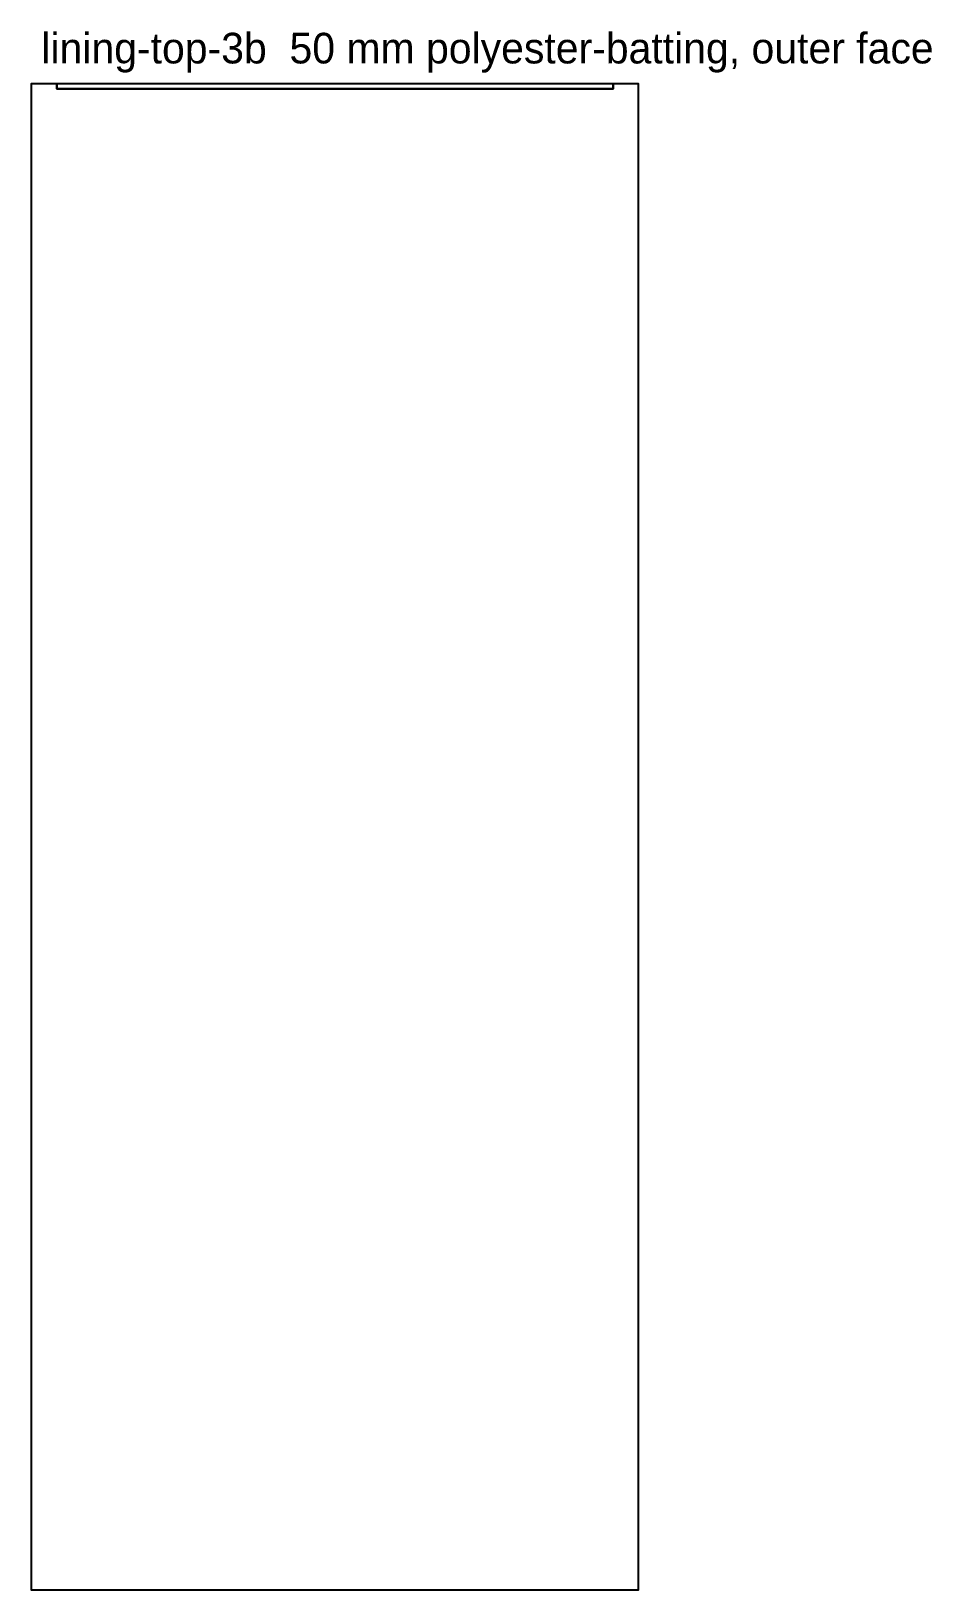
# Model space of a CAD drawing. Header units: millimetres. Extents: x 0 to 176, y 0 to 305.
import ezdxf

# ---------------------------------------------------------------- set-up
doc = ezdxf.new("R2010")
doc.units = ezdxf.units.MM
for name, color, linetype in [('CUT_OUTSIDE', 1, 'Continuous'), ('NOTES', 7, 'Continuous'), ('POCKET_20MM', 3, 'Continuous')]:
    doc.layers.add(name, color=color, linetype=linetype)

msp = doc.modelspace()

# ---------------------------------------------------------------- linework, layer by layer
at = {"layer": 'CUT_OUTSIDE'}
msp.add_lwpolyline([(5, 295), (0, 295), (0, 0), (119, 0), (119, 295), (114, 295), (114, 294), (5, 294), (5, 295)], close=True, dxfattribs=at)
at = {"layer": 'POCKET_20MM'}
msp.add_lwpolyline([(5, 295), (5, 294), (114, 294), (114, 295), (5, 295)], close=True, dxfattribs=at)

# ---------------------------------------------------------------- texts
at = {"layer": 'NOTES'}
msp.add_text('lining-top-3b  50 mm polyester-batting, outer face', height=6, dxfattribs=at).set_placement((2, 299))

doc.saveas('drawing.dxf')
